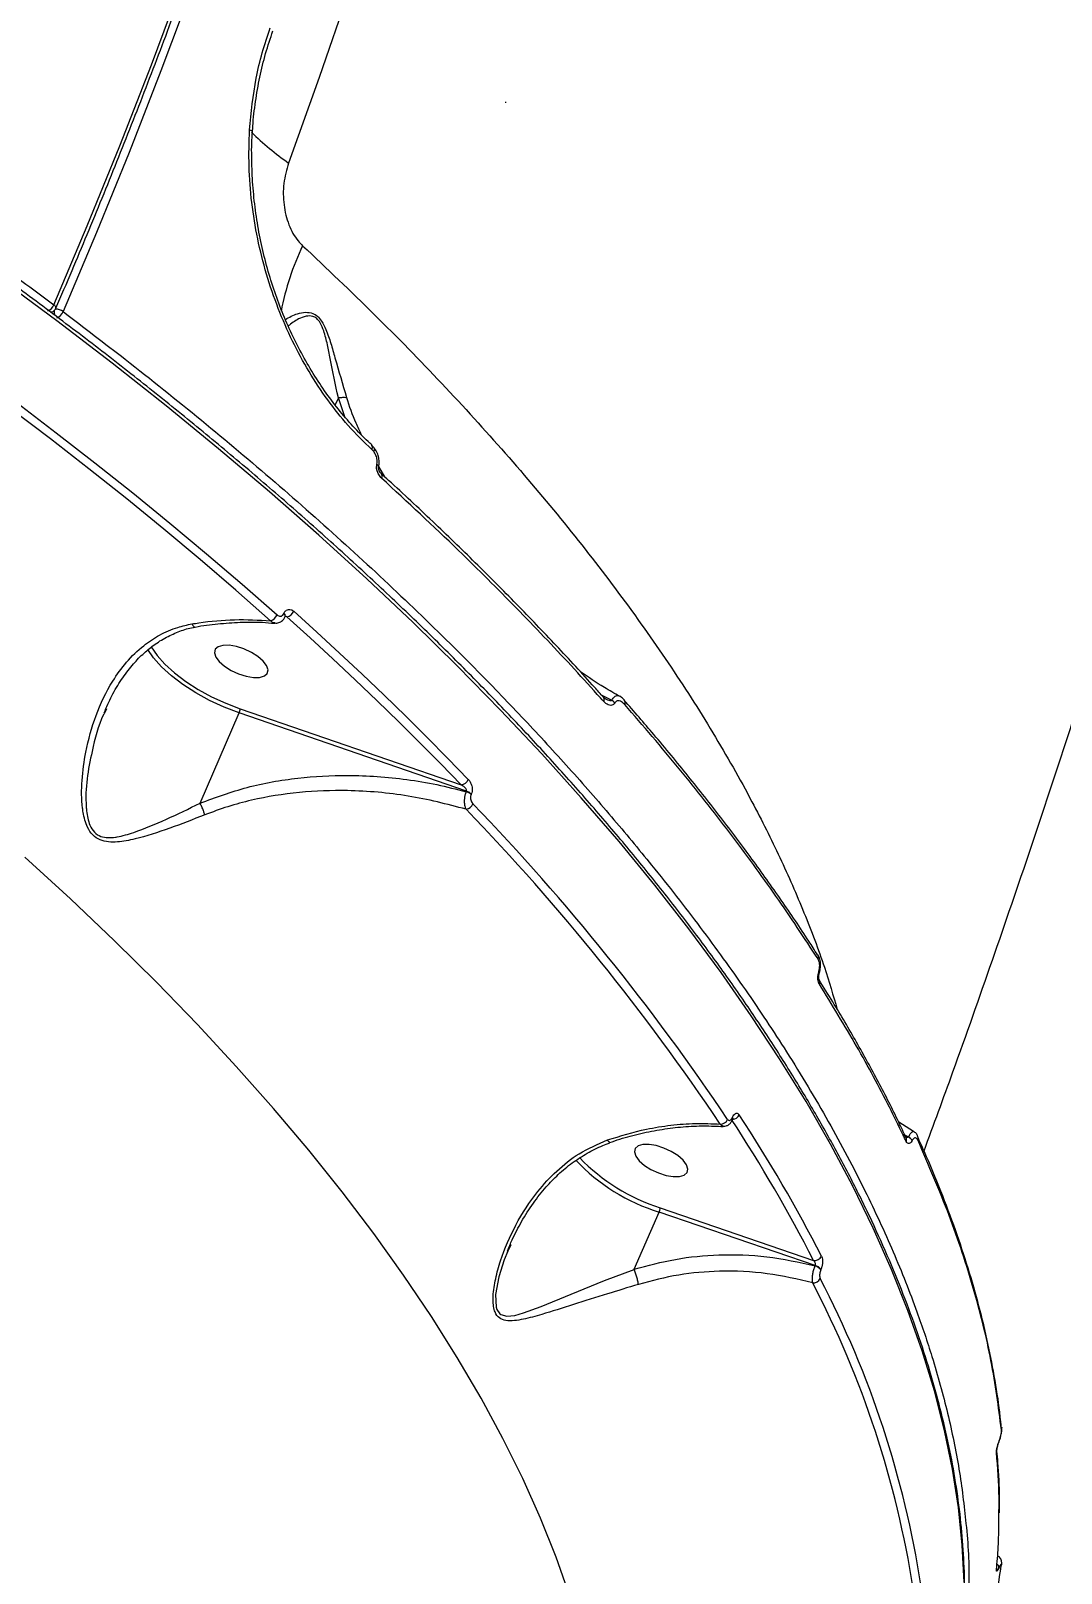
# Model space of a CAD drawing. Header units: millimetres. Extents: x -4688 to 6829, y -6350 to 4771.
# Drawn here: x 2977.2 to 3138.8, y 1362.9 to 1604.8 of the extents above; entities that cross this region are included whole.
import ezdxf

# ---------------------------------------------------------------- set-up
doc = ezdxf.new("R2010")
doc.units = ezdxf.units.MM
for name, color, linetype in [('DIKOM_ОБЪЕКТ', 7, 'Continuous'), ('DIKOM_РАЗМЕР_ЗОНА', 7, 'Continuous'), ('DIKOM_РАЗМЕР_ОБЪЕКТА', 7, 'Continuous')]:
    doc.layers.add(name, color=color, linetype=linetype)
doc.styles.add('style1', font='arial.ttf', dxfattribs={"width": 0.8})
doc.dimstyles.new('1-50', dxfattribs={"dimtxt": 300, "dimasz": 200, "dimexe": 100, "dimexo": 0, "dimgap": 100, "dimtad": 1, "dimtxsty": 'style1', "dimcen": 200, "dimclrd": 7, "dimclre": 7, "dimclrt": 7, "dimadec": 1, "dimazin": 2, "dimtfac": 1, "dimtmove": 0, "dimatfit": 2, "dimfxl": 0, "dimlwd": 25, "dimlwe": 18, "dimarcsym": 0})

# ---------------------------------------------------------------- blocks, each defined once
blk = doc.blocks.new('*D9')
at = {"layer": 'Defpoints', "color": 0, "transparency": 16777216}
for p in [(2285.35, 2926.08), (233.68, -3329.73), (5655.58, -3329.73)]:
    blk.add_point(p, dxfattribs=at)
at = {"layer": 'DIKOM_РАЗМЕР_ОБЪЕКТА', "color": 7, "lineweight": 18, "transparency": 16777216}
for p, q in [((2285.35, 2926.08), (5755.58, 2926.08)), ((233.68, -3329.73), (5755.58, -3329.73))]:
    blk.add_line(p, q, dxfattribs=at)
at = {"layer": 'DIKOM_РАЗМЕР_ОБЪЕКТА', "color": 7, "lineweight": 25, "transparency": 16777216}
blk.add_line((5655.58, 2726.08), (5655.58, -3129.73), dxfattribs=at)
at = {"layer": 'DIKOM_РАЗМЕР_ОБЪЕКТА', "color": 7, "transparency": 16777216}
for points in [[(5622.24, 2726.08), (5688.91, 2726.08), (5655.58, 2926.08)], [(5622.24, -3129.73), (5688.91, -3129.73), (5655.58, -3329.73)]]:
    blk.add_solid(points, dxfattribs=at)
at = {"layer": 'DIKOM_РАЗМЕР_ОБЪЕКТА', "color": 7, "transparency": 16777216, "insert": (5402.4, -130.27), "char_height": 300, "attachment_point": 5, "rotation": 90, "style": 'style1'}
blk.add_mtext('6250', dxfattribs=at)
blk = doc.blocks.new('*D10')
at = {"layer": 'Defpoints', "color": 0, "transparency": 16777216}
for p in [(2960.09, 4770.95), (741.18, -5330.34), (6729.08, -5330.34)]:
    blk.add_point(p, dxfattribs=at)
at = {"layer": 'DIKOM_РАЗМЕР_ЗОНА', "color": 7, "lineweight": 18, "transparency": 16777216}
for p, q in [((2960.09, 4770.95), (6829.08, 4770.95)), ((741.18, -5330.34), (6829.08, -5330.34))]:
    blk.add_line(p, q, dxfattribs=at)
at = {"layer": 'DIKOM_РАЗМЕР_ЗОНА', "color": 7, "lineweight": 25, "transparency": 16777216}
blk.add_line((6729.08, 4570.95), (6729.08, -5130.34), dxfattribs=at)
at = {"layer": 'DIKOM_РАЗМЕР_ЗОНА', "color": 7, "transparency": 16777216}
for points in [[(6695.74, 4570.95), (6762.41, 4570.95), (6729.08, 4770.95)], [(6695.74, -5130.34), (6762.41, -5130.34), (6729.08, -5330.34)]]:
    blk.add_solid(points, dxfattribs=at)
at = {"layer": 'DIKOM_РАЗМЕР_ЗОНА', "color": 7, "transparency": 16777216, "insert": (6475.9, -93.77), "char_height": 300, "attachment_point": 5, "rotation": 90, "style": 'style1'}
blk.add_mtext('10100', dxfattribs=at)
blk = doc.blocks.new('*D11')
at = {"layer": 'Defpoints', "color": 0, "transparency": 16777216}
for p in [(3703.08, 2652.76), (-3188.42, -47.63), (-3188.42, -4921.77)]:
    blk.add_point(p, dxfattribs=at)
at = {"layer": 'DIKOM_РАЗМЕР_ОБЪЕКТА', "color": 7, "lineweight": 18, "transparency": 16777216}
for p, q in [((3703.08, 2652.76), (3703.08, -5021.77)), ((-3188.42, -47.63), (-3188.42, -5021.77))]:
    blk.add_line(p, q, dxfattribs=at)
at = {"layer": 'DIKOM_РАЗМЕР_ОБЪЕКТА', "color": 7, "lineweight": 25, "transparency": 16777216}
blk.add_line((3503.08, -4921.77), (-2988.42, -4921.77), dxfattribs=at)
at = {"layer": 'DIKOM_РАЗМЕР_ОБЪЕКТА', "color": 7, "transparency": 16777216}
for points in [[(-2988.42, -4888.44), (-2988.42, -4955.11), (-3188.42, -4921.77)], [(3503.08, -4888.44), (3503.08, -4955.11), (3703.08, -4921.77)]]:
    blk.add_solid(points, dxfattribs=at)
at = {"layer": 'DIKOM_РАЗМЕР_ОБЪЕКТА', "color": 7, "transparency": 16777216, "insert": (4.08, -4668.6), "char_height": 300, "attachment_point": 5, "style": 'style1'}
blk.add_mtext('6900', dxfattribs=at)
blk = doc.blocks.new('*D12')
at = {"layer": 'Defpoints', "color": 0, "transparency": 16777216}
for p in [(4937.72, 2926.08), (-4688.42, -671.13), (4937.72, -6249.77)]:
    blk.add_point(p, dxfattribs=at)
at = {"layer": 'DIKOM_РАЗМЕР_ЗОНА', "color": 7, "lineweight": 18, "transparency": 16777216}
for p, q in [((4937.72, 2926.08), (4937.72, -6349.77)), ((-4688.42, -671.13), (-4688.42, -6349.77))]:
    blk.add_line(p, q, dxfattribs=at)
at = {"layer": 'DIKOM_РАЗМЕР_ЗОНА', "color": 7, "lineweight": 25, "transparency": 16777216}
blk.add_line((-4488.42, -6249.77), (4737.72, -6249.77), dxfattribs=at)
at = {"layer": 'DIKOM_РАЗМЕР_ЗОНА', "color": 7, "transparency": 16777216}
for points in [[(-4488.42, -6216.44), (-4488.42, -6283.11), (-4688.42, -6249.77)], [(4737.72, -6216.44), (4737.72, -6283.11), (4937.72, -6249.77)]]:
    blk.add_solid(points, dxfattribs=at)
at = {"layer": 'DIKOM_РАЗМЕР_ЗОНА', "color": 7, "transparency": 16777216, "insert": (124.65, -5996.6), "char_height": 300, "attachment_point": 5, "style": 'style1'}
blk.add_mtext('9650', dxfattribs=at)

msp = doc.modelspace()

# ---------------------------------------------------------------- linework, layer by layer
at = {"layer": 'DIKOM_ОБЪЕКТ', "color": 7, "linetype": 'Continuous', "lineweight": 15}
for p, q in [((3051.584, 1593.592), (3051.731, 1593.583)), ((3011.871, 1589.077), (3011.871, 1589.074)), ((3025.417, 1547.217), (3024.935, 1546.104)), ((3026.456, 1544.243), (3025.417, 1547.217)), ((3030.966, 1538.787), (3030.667, 1539.115)), ((3031.724, 1536.436), (3032.663, 1534.842)), ((3016.856, 1513.392), (3016.868, 1513.419)), ((3017.359, 1512.853), (3017.049, 1512.898)), ((3017.081, 1512.915), (3017.093, 1512.942)), ((3066.639, 1500.654), (3068.31, 1499.774)), ((2989.057, 1498.442), (2988.716, 1497.764)), ((3003.722, 1483.638), (3009.855, 1497.801)), ((3045.523, 1485.524), (3009.855, 1497.801)), ((3010.04, 1498.445), (3044.687, 1486.52)), ((3070.295, 1499.812), (3070.266, 1499.843)), ((3045.486, 1485.438), (3045.523, 1485.524)), ((3046.275, 1485.072), (3046.238, 1484.986)), ((3100.641, 1459.859), (3100.61, 1459.901)), ((3087.201, 1434.297), (3087.221, 1434.343)), ((3087.258, 1434.008), (3087.278, 1434.054)), ((3115.661, 1432.141), (3113.328, 1433.591)), ((3114.241, 1431.631), (3114.858, 1431.304)), ((3114.485, 1431.179), (3114.482, 1431.187)), ((3071.824, 1410.516), (3075.716, 1419.502)), ((3100.218, 1411.118), (3075.716, 1419.502)), ((3075.898, 1420.147), (3099.957, 1411.915)), ((3052.473, 1414.365), (3052.014, 1413.347)), ((3100.19, 1411.052), (3100.218, 1411.118)), ((3101.104, 1410.487), (3101.075, 1410.421)), ((3129.486, 1385.763), (3129.49, 1385.726)), ((3129.044, 1383.466), (3129.047, 1383.473)), ((3128.705, 1363.567), (3128.706, 1363.574))]:
    msp.add_line(p, q, dxfattribs=at)
at = {"layer": 'DIKOM_ОБЪЕКТ', "color": 7, "linetype": 'Continuous', "lineweight": 15, "flags": 128}
for points in [[(2980.789, 1561.835), (2986.017, 1574.187), (2991.117, 1586.739), (2996.086, 1599.483), (3000.92, 1612.41), (3005.617, 1625.511), (3010.174, 1638.779), (3014.586, 1652.204), (3018.852, 1665.778), (3022.969, 1679.492), (3026.934, 1693.336), (3030.744, 1707.302), (3034.397, 1721.38), (3037.89, 1735.562), (3041.221, 1749.838), (3044.389, 1764.198), (3047.391, 1778.634), (3050.224, 1793.135), (3052.887, 1807.693), (3055.379, 1822.297), (3056.777, 1830.985)], [(3058.46, 1830.769), (3057.049, 1821.997), (3054.55, 1807.349), (3051.878, 1792.747), (3049.036, 1778.202), (3046.026, 1763.723), (3042.849, 1749.319), (3039.507, 1735), (3036.003, 1720.776), (3032.339, 1706.655), (3028.518, 1692.647), (3024.541, 1678.761), (3020.412, 1665.006), (3016.133, 1651.391), (3011.707, 1637.926), (3007.137, 1624.618), (3002.426, 1611.477), (2997.577, 1598.511), (2992.593, 1585.729), (2987.478, 1573.139), (2982.234, 1560.749)], [(3071.872, 1782.921), (3068.969, 1768.109), (3065.908, 1753.358), (3062.692, 1738.677), (3059.323, 1724.074), (3055.801, 1709.557), (3052.13, 1695.133), (3048.311, 1680.811), (3044.345, 1666.598), (3040.237, 1652.503), (3035.986, 1638.533), (3031.597, 1624.696), (3027.071, 1610.999), (3022.411, 1597.45), (3017.62, 1584.056)], [(3011.489, 1589.241), (3011.628, 1589.21), (3011.739, 1589.175), (3011.818, 1589.14), (3011.862, 1589.104), (3011.871, 1589.077)], [(3123.562, 1361.461), (3123.292, 1367.256), (3122.692, 1373.157), (3121.762, 1379.158), (3120.503, 1385.254), (3118.916, 1391.441), (3117.003, 1397.712), (3114.765, 1404.063), (3112.205, 1410.488), (3109.323, 1416.983), (3106.123, 1423.541), (3102.607, 1430.156), (3098.779, 1436.824), (3094.641, 1443.539), (3090.197, 1450.295), (3085.451, 1457.086), (3080.407, 1463.907), (3075.068, 1470.751), (3069.44, 1477.614), (3063.528, 1484.489), (3057.335, 1491.371), (3050.868, 1498.254), (3044.132, 1505.131), (3037.132, 1511.998), (3029.875, 1518.848), (3022.366, 1525.676), (3014.612, 1532.476), (3006.62, 1539.242), (2998.395, 1545.968), (2989.946, 1552.649), (2981.279, 1559.279), (2972.401, 1565.853)], [(2981.115, 1561.277), (2981.127, 1561.314), (2981.127, 1561.405), (2981.091, 1561.507), (2981.021, 1561.615), (2980.919, 1561.726), (2980.789, 1561.835)], [(2968.743, 1551.076), (2975.011, 1546.422), (2981.173, 1541.74), (2987.227, 1537.031), (2993.171, 1532.298), (2999.003, 1527.543), (3004.719, 1522.767), (3010.318, 1517.972), (3015.796, 1513.161)], [(3014.799, 1512.263), (3009.333, 1517.063), (3003.747, 1521.847), (2998.043, 1526.613), (2992.224, 1531.358), (2986.293, 1536.08), (2980.252, 1540.779), (2974.104, 1545.451), (2967.85, 1550.094)], [(3030.65, 1539.783), (3030.609, 1539.816), (3030.608, 1539.816)], [(3030.966, 1538.787), (3031.05, 1538.931), (3031.099, 1539.066), (3031.113, 1539.186), (3031.091, 1539.286), (3031.069, 1539.323)], [(3031.464, 1536.797), (3031.625, 1536.678), (3031.716, 1536.564), (3031.73, 1536.463), (3031.73, 1536.463)], [(3044.687, 1486.52), (3041.482, 1489.822), (3038.215, 1493.123), (3034.887, 1496.421), (3031.5, 1499.716), (3028.052, 1503.008), (3024.546, 1506.295), (3020.981, 1509.577), (3017.359, 1512.853)], [(3018.411, 1513.756), (3022.042, 1510.472), (3025.615, 1507.182), (3029.13, 1503.887), (3032.586, 1500.588), (3035.982, 1497.285), (3039.317, 1493.979), (3042.592, 1490.67), (3045.805, 1487.36)], [(3009.855, 1497.801), (3007.508, 1498.696), (3005.218, 1499.751), (3003.041, 1500.939), (3001.027, 1502.233), (2999.223, 1503.603), (2997.67, 1505.016), (2996.407, 1506.44), (2995.524, 1507.733)], [(2996.078, 1508.187), (2996.081, 1508.182), (2996.998, 1506.823), (2998.224, 1505.442), (2999.729, 1504.071), (3001.479, 1502.743), (3003.432, 1501.488), (3005.543, 1500.336), (3007.763, 1499.314), (3010.04, 1498.445)], [(3010.952, 1503.555), (3012.085, 1503.364), (3013.065, 1503.377), (3013.811, 1503.593), (3014.263, 1503.995), (3014.385, 1504.55), (3014.167, 1505.213), (3013.626, 1505.931), (3012.807, 1506.645), (3011.775, 1507.297), (3010.615, 1507.835), (3009.42, 1508.215), (3008.286, 1508.406), (3007.307, 1508.393), (3006.561, 1508.177), (3006.109, 1507.775), (3005.987, 1507.22), (3006.205, 1506.556), (3006.745, 1505.839), (3007.565, 1505.125), (3008.597, 1504.473), (3009.757, 1503.935), (3010.952, 1503.555)], [(3061.753, 1359.269), (3059.606, 1365.341), (3057.135, 1371.489), (3054.341, 1377.705), (3051.228, 1383.984), (3047.799, 1390.319), (3044.056, 1396.707), (3040.003, 1403.139), (3035.644, 1409.61), (3030.983, 1416.115), (3026.025, 1422.647), (3020.773, 1429.2), (3015.233, 1435.767), (3009.41, 1442.344), (3003.309, 1448.924), (2996.936, 1455.5), (2990.298, 1462.066), (2983.399, 1468.617), (2976.247, 1475.147)], [(3100.771, 1457.194), (3100.842, 1457.096), (3100.859, 1457.011), (3100.855, 1456.996)], [(3076.813, 1425.256), (3077.946, 1425.065), (3078.925, 1425.078), (3079.671, 1425.294), (3080.124, 1425.696), (3080.246, 1426.251), (3080.028, 1426.915), (3079.487, 1427.632), (3078.668, 1428.346), (3077.636, 1428.999), (3076.475, 1429.537), (3075.28, 1429.916), (3074.147, 1430.108), (3073.168, 1430.094), (3072.422, 1429.878), (3071.969, 1429.476), (3071.847, 1428.921), (3072.065, 1428.258), (3072.606, 1427.54), (3073.425, 1426.826), (3074.457, 1426.174), (3075.617, 1425.636), (3076.813, 1425.256)], [(3052.014, 1413.347), (3051.416, 1412.02), (3050.589, 1409.324), (3050.087, 1406.584), (3050.157, 1404.58), (3050.264, 1404.226), (3050.722, 1403.537), (3050.902, 1403.404), (3051.835, 1403.148), (3053.093, 1403.285), (3054.469, 1403.671), (3057.233, 1404.705), (3061.919, 1406.633), (3067.175, 1408.741), (3071.823, 1410.513), (3071.824, 1410.514), (3071.824, 1410.514)], [(3129.047, 1383.473), (3129.048, 1383.476), (3129.048, 1383.542)], [(3128.706, 1363.574), (3128.695, 1363.5), (3128.645, 1363.333)], [(3129.459, 1364.293), (3129.45, 1364.232), (3129.401, 1364.071)]]:
    msp.add_lwpolyline(points, dxfattribs=at)
at = {"layer": 'DIKOM_ОБЪЕКТ', "color": 7, "linetype": 'Continuous', "lineweight": 15}
for centre, radius, start, end in [((3044.224, 1622.073), 46.401, 225.66464, 235.0156), ((3059.522, 1552.376), 43.901, 154.76278, 168.90373), ((2979.105, 1562.505), 1.812, 293.899, 338.28218), ((2980.293, 1561.321), 0.634, 263.80447, 284.99118), ((2980.197, 1561.674), 1, 285.10672, 336.6405), ((2982.063, 1560.705), 1.229, 169.97546, 207.53792), ((2981.055, 1559.227), 1.925, 52.25581, 90.15319), ((2980.562, 1561.416), 1.8, 293.55362, 338.27046), ((3030.178, 1539.437), 0.586, 326.6376, 36.26144), ((3031.728, 1534.942), 0.572, 326.23474, 39.82376), ((3014.342, 1513.772), 1.577, 286.84212, 337.20751), ((3016.615, 1512.986), 0.472, 351.5562, 59.3376), ((3016.631, 1513.016), 0.467, 350.41426, 59.5667), ((3017.001, 1514.334), 1.524, 283.56517, 337.68897), ((3066.522, 1499.892), 0.612, 329.41927, 39.05137), ((3007.824, 1498.73), 2.234, 335.41405, 352.68101), ((3067.505, 1498.468), 1.534, 35.00314, 58.32829), ((3069.789, 1499.443), 0.627, 330.1046, 36.02646), ((3044.521, 1487.905), 1.395, 276.86216, 336.99693), ((3044.921, 1483.672), 1.947, 45.96016, 71.98574), ((3045.233, 1484.093), 1.417, 279.54724, 336.52921), ((3044.884, 1483.587), 1.947, 45.96016, 71.98574), ((2785.789, 1232.282), 362.094, 33.85939, 43.9373), ((2785.3, 1232.003), 361.295, 33.85939, 43.9373), ((3100.054, 1459.51), 0.682, 333.22802, 30.70323), ((3100.263, 1455.555), 0.681, 333.1873, 31.30253), ((3087.167, 1435.274), 1.251, 274.54769, 335.09425), ((2883.654, 1300.782), 244.597, 27.19747, 33.20936), ((3085.343, 1434.548), 1.247, 269.03379, 335.20652), ((2882.922, 1300.386), 244.015, 27.19747, 33.20936), ((3086.962, 1434.1), 0.31, 343.03314, 39.67494), ((3086.984, 1434.146), 0.308, 342.09898, 39.77375), ((3113.826, 1430.88), 0.724, 334.96525, 25.62166), ((3114.294, 1430.235), 1.209, 22.46021, 62.14567), ((3115.639, 1431.121), 0.719, 334.87814, 28.89001), ((3084.52, 1448.115), 29.937, 223.09957, 252.89634), ((3085.169, 1449.079), 30.381, 223.90433, 252.23168), ((3073.728, 1420.412), 2.186, 335.3918, 353.0436), ((3100.139, 1413.081), 1.181, 261.13164, 334.69709), ((3099.754, 1409.503), 1.61, 34.79592, 74.2843), ((3099.782, 1409.568), 1.61, 34.79592, 74.2843), ((3099.936, 1409.565), 1.182, 264.31194, 334.56045), ((2961.852, 1336.458), 155.592, 8.87118, 27.53585), ((2962.732, 1336.968), 155.936, 8.87118, 27.53585), ((3128.714, 1385.644), 0.781, 336.62481, 6.02559), ((3127.944, 1382.072), 0.782, 336.58817, 6.05118), ((3128.325, 1363.713), 0.704, 359.25238, 54.33056)]:
    msp.add_arc(centre, radius, start, end, dxfattribs=at)
for points, knots in [([(2981.115, 1561.277), (2981.96, 1563.245), (2984.411, 1568.954), (2988.388, 1578.532), (2993.008, 1590.061), (2997.516, 1601.75), (3001.912, 1613.588), (3006.192, 1625.571), (3010.356, 1637.692), (3014.399, 1649.944), (3018.321, 1662.321), (3022.119, 1674.816), (3025.791, 1687.421), (3029.334, 1700.131), (3032.748, 1712.938), (3036.03, 1725.835), (3039.179, 1738.815), (3042.192, 1751.872), (3045.068, 1764.998), (3047.806, 1778.186), (3050.404, 1791.428), (3052.858, 1804.719), (3055.153, 1817.885), (3056.553, 1826.635), (3057.24, 1830.927)], [0, 0, 0, 0, 0.0244924, 0.0710308, 0.1175692, 0.164107, 0.210644, 0.2571804, 0.3037162, 0.3502515, 0.3967862, 0.4433204, 0.4898543, 0.5363877, 0.5829207, 0.6294534, 0.6759859, 0.722518, 0.76905, 0.8155817, 0.8621133, 0.9086448, 0.9551761, 1, 1, 1, 1]), ([(3117.286, 1429.085), (3118.805, 1433.217), (3122.45, 1443.129), (3128.033, 1458.963), (3134.057, 1476.546), (3139.906, 1494.219), (3145.585, 1511.973), (3151.096, 1529.807), (3156.437, 1547.715), (3161.61, 1565.696), (3166.615, 1583.745), (3171.453, 1601.861), (3176.122, 1620.039), (3180.625, 1638.277), (3184.96, 1656.571), (3189.128, 1674.917), (3193.128, 1693.314), (3196.961, 1711.756), (3200.627, 1730.242), (3204.121, 1748.769), (3207.225, 1765.998), (3209.087, 1777.067), (3209.906, 1781.933)], [0, 0, 0, 0, 0.037135, 0.0890954, 0.140945, 0.1926895, 0.2443343, 0.2958852, 0.347348, 0.3987284, 0.4500322, 0.501265, 0.5524327, 0.603541, 0.6545954, 0.7056016, 0.7565652, 0.8074918, 0.8583868, 0.9092558, 0.9601043, 1, 1, 1, 1]), ([(2365.906, 1688.306), (2365.943, 1688.345), (2367.852, 1690.35), (2371.714, 1693.566), (2377.403, 1697.984), (2382.968, 1701.748), (2388.886, 1705.31), (2395.78, 1708.984), (2403.775, 1712.687), (2413.006, 1716.321), (2423.258, 1719.723), (2434.598, 1722.819), (2446.656, 1725.436), (2458.868, 1727.501), (2470.121, 1728.936), (2481.644, 1730.017), (2493.424, 1730.754), (2506.597, 1731.143), (2520.231, 1731.119), (2534.295, 1730.678), (2547.59, 1729.884), (2559.963, 1728.849), (2571.333, 1727.674), (2582.884, 1726.256), (2595.748, 1724.436), (2609.974, 1722.124), (2625.603, 1719.224), (2642.17, 1715.775), (2659.664, 1711.721), (2677.425, 1707.167), (2694.681, 1702.345), (2710.001, 1697.734), (2725.204, 1692.871), (2740.286, 1687.769), (2756.61, 1681.907), (2772.974, 1675.686), (2789.334, 1669.119), (2805.684, 1662.203), (2821.986, 1654.949), (2838.209, 1647.364), (2854.959, 1639.145), (2872.13, 1630.284), (2889.663, 1620.751), (2906.869, 1610.899), (2923.73, 1600.732), (2940.034, 1590.38), (2955.742, 1579.872), (2969.272, 1570.371), (2977.456, 1564.305), (2980.789, 1561.835)], [0, 0, 0, 0, 0.0004422, 0.022746, 0.03966, 0.056574, 0.0735577, 0.0905414, 0.1124845, 0.1345298, 0.1566135, 0.1817028, 0.2068488, 0.2293872, 0.2519668, 0.2689744, 0.2909172, 0.3129623, 0.3350457, 0.3573274, 0.3796488, 0.3965538, 0.4134587, 0.4304333, 0.4474078, 0.4693509, 0.4913961, 0.5134797, 0.5385688, 0.5637147, 0.586253, 0.6088324, 0.62584, 0.647783, 0.6698282, 0.6919118, 0.7141937, 0.7365152, 0.7589722, 0.7816015, 0.8042725, 0.8297759, 0.8552792, 0.8809027, 0.9065866, 0.9323923, 0.9575184, 0.9827014, 1, 1, 1, 1]), ([(3123.615, 1359.108), (3123.627, 1359.525), (3123.688, 1361.732), (3123.508, 1365.827), (3123.062, 1371.391), (3122.296, 1377.055), (3121.241, 1382.804), (3119.89, 1388.636), (3118.246, 1394.546), (3116.311, 1400.529), (3114.084, 1406.581), (3111.569, 1412.697), (3108.767, 1418.872), (3105.68, 1425.102), (3102.311, 1431.382), (3098.663, 1437.707), (3094.738, 1444.072), (3090.539, 1450.472), (3086.071, 1456.903), (3081.335, 1463.36), (3076.336, 1469.838), (3071.077, 1476.333), (3065.563, 1482.838), (3059.798, 1489.35), (3053.786, 1495.864), (3047.531, 1502.375), (3041.039, 1508.878), (3034.315, 1515.368), (3027.362, 1521.84), (3020.188, 1528.29), (3012.796, 1534.713), (3005.193, 1541.104), (2997.384, 1547.457), (2989.375, 1553.769), (2981.173, 1560.035), (2972.783, 1566.25), (2964.212, 1572.41), (2955.465, 1578.509), (2946.551, 1584.543), (2937.474, 1590.508), (2928.243, 1596.4), (2918.865, 1602.213), (2909.345, 1607.944), (2899.691, 1613.587), (2889.912, 1619.141), (2880.012, 1624.597), (2871.117, 1629.365), (2865.499, 1632.287), (2863.251, 1633.456)], [0, 0, 0, 0, 0.0051792, 0.02739, 0.049613, 0.0718476, 0.0940928, 0.1163476, 0.1386106, 0.1608803, 0.1831556, 0.2054353, 0.2277182, 0.2500035, 0.2722903, 0.294578, 0.3168662, 0.3391542, 0.3614417, 0.3837286, 0.4060147, 0.4282999, 0.450584, 0.4728671, 0.4951492, 0.5174301, 0.53971, 0.5619889, 0.5842667, 0.6065436, 0.6288196, 0.6510947, 0.673369, 0.6956426, 0.7179154, 0.7401875, 0.762459, 0.7847299, 0.8070002, 0.82927, 0.8515394, 0.8738084, 0.896077, 0.9183452, 0.9406131, 0.9628807, 0.9851481, 1, 1, 1, 1]), ([(3011.489, 1589.241), (3011.756, 1591.971), (3012.161, 1596.1), (3013.435, 1601.391), (3014.302, 1603.955), (3014.737, 1605.241)], [0, 0, 0, 0, 0.4927635, 0.7454697, 1, 1, 1, 1]), ([(3011.969, 1589.072), (3011.979, 1589.32), (3012.044, 1590.88), (3012.4, 1593.712), (3013.058, 1597.534), (3013.959, 1601.249), (3014.755, 1603.612), (3015.149, 1604.783)], [0, 0, 0, 0, 0.0450779, 0.2836969, 0.5234226, 0.7637633, 1, 1, 1, 1]), ([(3030.667, 1539.115), (3029.409, 1540.337), (3026.988, 1542.689), (3023.708, 1546.845), (3020.779, 1551.273), (3018.169, 1556.084), (3015.929, 1561.217), (3014.089, 1566.603), (3012.684, 1572.168), (3011.771, 1577.846), (3011.307, 1583.57), (3011.428, 1587.353), (3011.489, 1589.241)], [0, 0, 0, 0, 0.1070822, 0.2059729, 0.3051836, 0.4040767, 0.5033365, 0.6029167, 0.7021785, 0.8013468, 0.9008323, 1, 1, 1, 1]), ([(3030.651, 1539.863), (3030.463, 1540.027), (3029.449, 1540.907), (3027.692, 1542.756), (3025.404, 1545.407), (3023.242, 1548.305), (3021.221, 1551.396), (3019.365, 1554.658), (3017.692, 1558.061), (3016.215, 1561.574), (3014.944, 1565.19), (3013.88, 1568.908), (3013.021, 1572.733), (3012.382, 1576.647), (3011.964, 1580.62), (3011.809, 1584.611), (3011.807, 1587.438), (3011.932, 1588.908), (3011.945, 1589.066)], [0, 0, 0, 0, 0.0159822, 0.0858945, 0.1561694, 0.2265977, 0.2968782, 0.3667825, 0.4361235, 0.5047663, 0.5726019, 0.6408043, 0.7098257, 0.7795678, 0.8498833, 0.9205837, 0.9914567, 1, 1, 1, 1]), ([(3017.62, 1584.056), (3017.318, 1583.001), (3016.722, 1580.916), (3016.767, 1577.502), (3017.532, 1574.341), (3018.706, 1572.218), (3019.571, 1571.338), (3019.811, 1571.094)], [0, 0, 0, 0, 0.2385226, 0.4713368, 0.696805, 0.9159909, 1, 1, 1, 1]), ([(3019.811, 1571.094), (3023.603, 1567.503), (3031.198, 1560.312), (3041.771, 1549.444), (3051.725, 1538.527), (3060.99, 1527.555), (3069.527, 1516.574), (3077.313, 1505.593), (3084.297, 1494.667), (3090.068, 1484.49), (3094.777, 1475.079), (3098.553, 1466.42), (3101.568, 1458.465), (3103.032, 1453.474), (3103.677, 1451.274)], [0, 0, 0, 0, 0.0879835, 0.1761787, 0.2650488, 0.3541377, 0.4441057, 0.5343013, 0.6251963, 0.7163266, 0.7909316, 0.8656668, 0.9408118, 1, 1, 1, 1]), ([(2982.234, 1560.749), (2985.501, 1558.261), (2992.913, 1552.618), (3004.031, 1543.695), (3015.574, 1533.997), (3026.671, 1524.181), (3037.294, 1514.273), (3046.595, 1505.1), (3054.672, 1496.712), (3061.654, 1489.116), (3068.306, 1481.515), (3075.236, 1473.177), (3082.308, 1464.112), (3089.366, 1454.34), (3096.11, 1444.175), (3102.416, 1433.655), (3107.956, 1423.199), (3112.554, 1413.247), (3115.983, 1404.582), (3118.824, 1396.131), (3121.087, 1387.892), (3122.886, 1379.144), (3123.978, 1370.217), (3124.445, 1363.966), (3124.271, 1360.671), (3124.258, 1360.429)], [0, 0, 0, 0, 0.03701525, 0.08397103, 0.13114544, 0.17840205, 0.2260451, 0.27377282, 0.30996683, 0.34616084, 0.38250397, 0.41884709, 0.46580283, 0.51297722, 0.5602338, 0.61392196, 0.66773138, 0.71596111, 0.76427869, 0.80067299, 0.84762873, 0.89480312, 0.9420597, 0.99574786, 1, 1, 1, 1]), ([(3017.117, 1559.526), (3017.72, 1559.864), (3018.671, 1560.395), (3020.202, 1560.696), (3021.286, 1560.585), (3022.155, 1560.067), (3022.881, 1559.199), (3023.598, 1557.729), (3024.253, 1555.755), (3025.272, 1552.156), (3026.086, 1549.353), (3026.685, 1547.29)], [0, 0, 0, 0, 0.166712, 0.2626886, 0.340439, 0.3895254, 0.4388695, 0.5076311, 0.6085803, 0.7119482, 1, 1, 1, 1]), ([(3025.425, 1547.226), (3025.425, 1547.228), (3024.972, 1549.245), (3024.439, 1552.022), (3023.716, 1555.566), (3023.245, 1557.475), (3022.67, 1558.912), (3022.039, 1559.716), (3021.251, 1560.12), (3020.259, 1560.058), (3018.902, 1559.546), (3018.065, 1558.896), (3017.549, 1558.496)], [0, 0, 0, 0, 0.0003494, 0.303006, 0.406866, 0.5121236, 0.5784251, 0.6240829, 0.6697369, 0.7454763, 0.843037, 1, 1, 1, 1]), ([(3025.417, 1547.217), (3025.418, 1547.219), (3025.419, 1547.222), (3025.422, 1547.225), (3025.425, 1547.225), (3025.425, 1547.226)], [0, 0, 0, 0, 0.3909841, 0.7860417, 1, 1, 1, 1]), ([(3025.425, 1547.226), (3025.674, 1547.262), (3026.133, 1547.328), (3026.512, 1547.317), (3026.661, 1547.294), (3026.685, 1547.29)], [0, 0, 0, 0, 0.4994815, 0.9205566, 1, 1, 1, 1]), ([(3026.685, 1547.29), (3027.128, 1545.948), (3027.782, 1543.967), (3028.708, 1542.07), (3029.007, 1541.459)], [0, 0, 0, 0, 0.67745291, 1, 1, 1, 1]), ([(3031.158, 1539.202), (3031.075, 1539.319), (3030.921, 1539.535), (3030.721, 1539.69), (3030.629, 1539.76)], [0, 0, 0, 0, 0.5460155, 1, 1, 1, 1]), ([(3031.464, 1536.797), (3031.491, 1536.944), (3031.545, 1537.238), (3031.473, 1537.778), (3031.285, 1538.319), (3031.067, 1538.638), (3030.966, 1538.787)], [0, 0, 0, 0, 0.2096764, 0.4181568, 0.729856, 1, 1, 1, 1]), ([(3031.729, 1536.462), (3031.73, 1536.465), (3031.822, 1536.695), (3031.846, 1537.231), (3031.741, 1538.023), (3031.469, 1538.755), (3031.179, 1539.139), (3031.05, 1539.309)], [0, 0, 0, 0, 0.0031197, 0.2474726, 0.5030286, 0.7804495, 1, 1, 1, 1]), ([(3032.203, 1534.624), (3032.16, 1534.666), (3031.954, 1534.864), (3031.665, 1535.281), (3031.455, 1535.86), (3031.386, 1536.373), (3031.438, 1536.655), (3031.464, 1536.797)], [0, 0, 0, 0, 0.0843516, 0.4026499, 0.6518232, 0.8254915, 1, 1, 1, 1]), ([(3032.177, 1535.314), (3032.132, 1535.353), (3032.01, 1535.458), (3031.844, 1535.731), (3031.741, 1536.025), (3031.711, 1536.228), (3031.711, 1536.353), (3031.722, 1536.433), (3031.734, 1536.479), (3031.745, 1536.502), (3031.747, 1536.506), (3031.748, 1536.508)], [0, 0, 0, 0, 0.1748512, 0.4749291, 0.659577, 0.7673515, 0.836053, 0.8838762, 0.9274452, 0.9751411, 1, 1, 1, 1]), ([(3066.983, 1500.265), (3066.527, 1500.783), (3064.156, 1503.479), (3059.628, 1508.351), (3053.402, 1514.866), (3046.938, 1521.356), (3040.233, 1527.824), (3035.301, 1532.471), (3032.536, 1534.957), (3032.157, 1535.298)], [0, 0, 0, 0, 0.04432825, 0.23042971, 0.41607649, 0.60105713, 0.78561526, 0.9706052, 1, 1, 1, 1]), ([(3067.049, 1499.581), (3066.712, 1499.958), (3065.028, 1501.839), (3060.559, 1506.736), (3053.384, 1514.27), (3043.564, 1524.082), (3036.269, 1530.851), (3032.203, 1534.624)], [0, 0, 0, 0, 0.0321573, 0.1607921, 0.4182836, 0.6757752, 1, 1, 1, 1]), ([(3002.45, 1511.764), (3002.806, 1511.82), (3005.041, 1512.172), (3009.227, 1512.562), (3012.917, 1512.364), (3014.799, 1512.263)], [0, 0, 0, 0, 0.0849882, 0.5334671, 1, 1, 1, 1]), ([(3015.436, 1511.922), (3015.355, 1511.924), (3015.126, 1511.93), (3014.927, 1512.133), (3014.799, 1512.263)], [0, 0, 0, 0, 0.3563554, 1, 1, 1, 1]), ([(3015.445, 1511.916), (3015.555, 1511.902), (3015.882, 1511.861), (3016.397, 1512.073), (3016.849, 1512.451), (3016.999, 1512.784), (3017.063, 1512.925)], [0, 0, 0, 0, 0.1609746, 0.4828293, 0.7808532, 1, 1, 1, 1]), ([(3015.796, 1513.161), (3015.882, 1513.099), (3016.055, 1512.975), (3016.342, 1512.945), (3016.601, 1513.042), (3016.771, 1513.217), (3016.836, 1513.351), (3016.856, 1513.392)], [0, 0, 0, 0, 0.23365617, 0.46732271, 0.69555966, 0.90871143, 1, 1, 1, 1]), ([(3016.868, 1513.419), (3016.897, 1513.479), (3016.993, 1513.676), (3017.238, 1513.932), (3017.614, 1514.075), (3018.033, 1514.031), (3018.285, 1513.847), (3018.411, 1513.756)], [0, 0, 0, 0, 0.093152, 0.3038958, 0.5302269, 0.765188, 1, 1, 1, 1]), ([(3017.359, 1512.853), (3017.278, 1512.894), (3017.189, 1512.94), (3017.095, 1512.951), (3017.085, 1512.952)], [0, 0, 0, 0, 0.9010556, 1, 1, 1, 1]), ([(3017.093, 1512.938), (3017.098, 1512.951), (3017.115, 1512.993), (3017.133, 1513.006), (3017.126, 1513.001), (3017.124, 1513)], [0, 0, 0, 0, 0.2443832, 0.7975776, 1, 1, 1, 1]), ([(3004.46, 1481.804), (3002.615, 1481.081), (2998.877, 1479.617), (2994.355, 1478.139), (2991.197, 1477.524), (2989.357, 1477.508), (2988.02, 1477.8), (2986.85, 1478.58), (2985.876, 1480.056), (2985.471, 1481.593), (2985.116, 1484.055), (2985.123, 1487.264), (2985.794, 1492.175), (2987.279, 1497.498), (2989.523, 1502.218), (2992.138, 1505.838), (2994.619, 1508.269), (2997.348, 1510.086), (2999.919, 1511.22), (3001.702, 1511.603), (3002.45, 1511.764)], [0, 0, 0, 0, 0.095209, 0.1929568, 0.2448004, 0.2710699, 0.29817, 0.3242903, 0.3503876, 0.3910755, 0.4019421, 0.4719631, 0.5438092, 0.6393961, 0.7378513, 0.7988545, 0.8613646, 0.9113745, 0.9628373, 1, 1, 1, 1]), ([(2988.673, 1497.794), (2989.062, 1498.699), (2989.846, 1500.523), (2991.338, 1503.022), (2992.968, 1505.193), (2994.668, 1506.994), (2996.453, 1508.478), (2998.398, 1509.71), (3000.496, 1510.624), (3002.027, 1511.127), (3002.871, 1511.234), (3002.968, 1511.246)], [0, 0, 0, 0, 0.1407315, 0.2836934, 0.4201908, 0.5374332, 0.6487854, 0.766173, 0.879108, 0.9862113, 1, 1, 1, 1]), ([(3002.45, 1511.764), (3002.46, 1511.745), (3002.539, 1511.591), (3002.696, 1511.368), (3002.867, 1511.229), (3002.944, 1511.275), (3002.961, 1511.286)], [0, 0, 0, 0, 0.05616046, 0.45336417, 0.88084189, 1, 1, 1, 1]), ([(3002.963, 1511.265), (3002.969, 1511.266), (3004.157, 1511.519), (3006.527, 1511.796), (3010.041, 1512.059), (3013.024, 1512.076), (3014.789, 1511.916), (3015.43, 1511.857)], [0, 0, 0, 0, 0.0014039, 0.2791332, 0.5586154, 0.8394589, 1, 1, 1, 1]), ([(3069.527, 1500.395), (3068.728, 1500.851), (3066.637, 1502.047), (3064.631, 1503.397), (3063.39, 1504.232)], [0, 0, 0, 0, 0.3817452, 1, 1, 1, 1]), ([(3067.304, 1500.018), (3067.301, 1500.019), (3067.274, 1500.03), (3067.145, 1500.113), (3067.042, 1500.236), (3067.011, 1500.274)], [0, 0, 0, 0, 0.078433, 0.7189133, 1, 1, 1, 1]), ([(3067.308, 1500.025), (3067.352, 1499.999), (3067.525, 1499.895), (3067.801, 1499.791), (3068.078, 1499.722), (3068.243, 1499.723), (3068.296, 1499.763), (3068.31, 1499.774)], [0, 0, 0, 0, 0.1350615, 0.5399486, 0.8042533, 0.9488704, 1, 1, 1, 1]), ([(3068.31, 1499.774), (3068.345, 1499.834), (3068.46, 1500.031), (3068.7, 1500.318), (3069.034, 1500.52), (3069.336, 1500.571), (3069.483, 1500.441), (3069.53, 1500.4)], [0, 0, 0, 0, 0.0920553, 0.2983218, 0.5602738, 0.8602706, 1, 1, 1, 1]), ([(3070.287, 1499.804), (3070.229, 1499.875), (3070.027, 1500.124), (3069.759, 1500.29), (3069.568, 1500.41)], [0, 0, 0, 0, 0.2845827, 1, 1, 1, 1]), ([(2988.716, 1497.764), (2988.677, 1497.688), (2987.738, 1495.835), (2986.877, 1492.313), (2985.894, 1487.465), (2985.757, 1484.299), (2985.966, 1481.871), (2986.255, 1480.406), (2987.1, 1479.004), (2988.137, 1478.36), (2989.285, 1478.185), (2990.143, 1478.256), (2991.484, 1478.471), (2994.11, 1479.261), (2998.404, 1481.053), (3001.949, 1482.776), (3003.722, 1483.638)], [0, 0, 0, 0, 0.0066197, 0.1607443, 0.2720707, 0.3829768, 0.3995525, 0.4601931, 0.4977129, 0.5350848, 0.5709096, 0.6069656, 0.6146245, 0.6947879, 0.8473368, 1, 1, 1, 1]), ([(3068.761, 1499.348), (3068.736, 1499.309), (3068.656, 1499.184), (3068.457, 1499.023), (3068.137, 1498.944), (3067.628, 1499.047), (3067.278, 1499.369), (3067.049, 1499.581)], [0, 0, 0, 0, 0.0555185, 0.1783962, 0.3495223, 0.5728916, 1, 1, 1, 1]), ([(3070.332, 1499.131), (3070.117, 1499.334), (3069.8, 1499.634), (3069.332, 1499.728), (3069.043, 1499.655), (3068.859, 1499.501), (3068.784, 1499.384), (3068.761, 1499.348)], [0, 0, 0, 0, 0.4385519, 0.6486814, 0.8192315, 0.9451773, 1, 1, 1, 1]), ([(3100.568, 1459.867), (3100.124, 1460.571), (3098.337, 1463.408), (3094.927, 1468.413), (3090.338, 1474.878), (3085.464, 1481.372), (3080.326, 1487.887), (3075.267, 1494.036), (3071.803, 1498.016), (3070.236, 1499.815)], [0, 0, 0, 0, 0.053604, 0.2159049, 0.378319, 0.5408098, 0.7033403, 0.8658622, 1, 1, 1, 1]), ([(3100.663, 1459.203), (3098.507, 1462.482), (3094.192, 1469.045), (3086.883, 1479.003), (3079.012, 1489.035), (3073.227, 1495.764), (3070.332, 1499.131)], [0, 0, 0, 0, 0.2488775, 0.4981996, 0.7488726, 1, 1, 1, 1]), ([(3003.722, 1483.635), (3006.159, 1484.533), (3011.097, 1486.351), (3018.944, 1487.697), (3025.807, 1488.084), (3031.529, 1487.875), (3036.205, 1487.389), (3040.882, 1486.611), (3043.949, 1485.83), (3045.486, 1485.438)], [0, 0, 0, 0, 0.1852063, 0.3752214, 0.5580258, 0.6669652, 0.7765208, 0.8879482, 1, 1, 1, 1]), ([(3045.468, 1482.695), (3042.458, 1483.473), (3037.91, 1484.646), (3031.637, 1485.393), (3025.93, 1485.71), (3019.251, 1485.464), (3012.983, 1484.45), (3008.054, 1483.146), (3005.661, 1482.252), (3004.46, 1481.804)], [0, 0, 0, 0, 0.2227146, 0.33639, 0.4507477, 0.6310036, 0.8132766, 0.9063197, 1, 1, 1, 1]), ([(3045.523, 1485.524), (3045.53, 1485.546), (3045.544, 1485.591), (3045.53, 1485.702), (3045.459, 1485.856), (3045.302, 1486.055), (3045.061, 1486.277), (3044.842, 1486.429), (3044.706, 1486.509), (3044.687, 1486.52)], [0, 0, 0, 0, 0.0552692, 0.109801, 0.2436747, 0.4175578, 0.6517925, 0.9518587, 1, 1, 1, 1]), ([(3045.805, 1487.36), (3045.824, 1487.34), (3045.959, 1487.194), (3046.165, 1486.88), (3046.346, 1486.387), (3046.419, 1485.913), (3046.406, 1485.458), (3046.319, 1485.2), (3046.275, 1485.072)], [0, 0, 0, 0, 0.0392374, 0.287234, 0.4951935, 0.6709996, 0.8353028, 1, 1, 1, 1]), ([(3003.722, 1483.638), (3003.722, 1483.638), (3003.721, 1483.637), (3003.721, 1483.636), (3003.722, 1483.635), (3003.722, 1483.635)], [0, 0, 0, 0, 0.42282342, 0.77457392, 1, 1, 1, 1]), ([(3004.46, 1481.804), (3004.443, 1481.864), (3004.389, 1482.062), (3004.249, 1482.481), (3004.014, 1483.065), (3003.819, 1483.445), (3003.722, 1483.635)], [0, 0, 0, 0, 0.1074474, 0.3494646, 0.6747323, 1, 1, 1, 1]), ([(3045.468, 1482.695), (3045.457, 1482.719), (3045.376, 1482.88), (3045.269, 1483.241), (3045.211, 1483.812), (3045.233, 1484.382), (3045.32, 1484.943), (3045.43, 1485.272), (3045.486, 1485.438)], [0, 0, 0, 0, 0.0391395, 0.2683184, 0.4663917, 0.6436366, 0.8199332, 1, 1, 1, 1]), ([(3046.238, 1484.986), (3046.209, 1484.903), (3046.153, 1484.736), (3046.143, 1484.443), (3046.191, 1484.142), (3046.305, 1483.833), (3046.435, 1483.635), (3046.52, 1483.542), (3046.533, 1483.528)], [0, 0, 0, 0, 0.1673343, 0.3344543, 0.509132, 0.7130655, 0.9577286, 1, 1, 1, 1]), ([(3100.851, 1456.997), (3100.859, 1457.018), (3100.967, 1457.29), (3101.063, 1457.901), (3101.046, 1458.766), (3100.903, 1459.436), (3100.684, 1459.75), (3100.62, 1459.842)], [0, 0, 0, 0, 0.0229811, 0.2951494, 0.5738923, 0.8739919, 1, 1, 1, 1]), ([(3100.771, 1457.194), (3100.814, 1457.351), (3100.9, 1457.666), (3100.93, 1458.181), (3100.881, 1458.672), (3100.775, 1459.011), (3100.687, 1459.162), (3100.663, 1459.203)], [0, 0, 0, 0, 0.216891, 0.4334722, 0.6619726, 0.9080849, 1, 1, 1, 1]), ([(3100.87, 1455.248), (3100.847, 1455.288), (3100.764, 1455.432), (3100.663, 1455.757), (3100.616, 1456.232), (3100.645, 1456.733), (3100.729, 1457.04), (3100.771, 1457.194)], [0, 0, 0, 0, 0.0918816, 0.335558, 0.5630753, 0.7814373, 1, 1, 1, 1]), ([(3100.843, 1455.908), (3100.845, 1455.906), (3100.854, 1455.895), (3100.82, 1455.956), (3100.784, 1456.098), (3100.757, 1456.323), (3100.766, 1456.587), (3100.803, 1456.825), (3100.84, 1456.944), (3100.856, 1456.993)], [0, 0, 0, 0, 0.044163, 0.201075, 0.3578062, 0.5415003, 0.7277147, 0.8879075, 1, 1, 1, 1]), ([(3114.45, 1431.184), (3114.077, 1431.993), (3112.751, 1434.869), (3110.18, 1439.861), (3106.733, 1446.149), (3103.609, 1451.498), (3101.539, 1454.761), (3100.814, 1455.905)], [0, 0, 0, 0, 0.0999815, 0.3550041, 0.6094437, 0.8631295, 1, 1, 1, 1]), ([(3114.481, 1430.574), (3114.312, 1430.932), (3113.466, 1432.719), (3111.015, 1437.682), (3106.827, 1445.524), (3102.857, 1452.005), (3100.87, 1455.248)], [0, 0, 0, 0, 0.0441412, 0.2207137, 0.6100127, 1, 1, 1, 1]), ([(3087.221, 1434.343), (3087.263, 1434.43), (3087.369, 1434.649), (3087.585, 1434.898), (3087.845, 1435.023), (3088.101, 1434.987), (3088.235, 1434.827), (3088.302, 1434.747)], [0, 0, 0, 0, 0.1407799, 0.3552888, 0.5700297, 0.7849624, 1, 1, 1, 1]), ([(3067.619, 1430.806), (3069.654, 1431.431), (3072.969, 1432.45), (3077.597, 1433.164), (3081.49, 1433.471), (3084.029, 1433.359), (3085.322, 1433.301)], [0, 0, 0, 0, 0.3422175, 0.5572675, 0.7746034, 1, 1, 1, 1]), ([(3068.001, 1430.393), (3068.523, 1430.579), (3070.132, 1431.152), (3072.876, 1431.858), (3076.204, 1432.518), (3079.531, 1432.911), (3082.742, 1433.07), (3084.791, 1432.964), (3085.774, 1432.913)], [0, 0, 0, 0, 0.0878589, 0.2709831, 0.45564, 0.6415058, 0.8281417, 1, 1, 1, 1]), ([(3085.779, 1432.995), (3085.715, 1432.998), (3085.544, 1433.006), (3085.407, 1433.188), (3085.322, 1433.301)], [0, 0, 0, 0, 0.3761621, 1, 1, 1, 1]), ([(3085.799, 1432.974), (3085.954, 1432.977), (3086.259, 1432.984), (3086.668, 1433.206), (3087.018, 1433.536), (3087.172, 1433.845), (3087.254, 1434.009)], [0, 0, 0, 0, 0.2386399, 0.469069, 0.7163345, 1, 1, 1, 1]), ([(3086.475, 1434.025), (3086.52, 1433.972), (3086.61, 1433.865), (3086.782, 1433.841), (3086.956, 1433.925), (3087.101, 1434.091), (3087.172, 1434.238), (3087.201, 1434.297)], [0, 0, 0, 0, 0.21428554, 0.4284468, 0.64290849, 0.85773184, 1, 1, 1, 1]), ([(3087.278, 1434.05), (3087.293, 1434.084), (3087.328, 1434.161), (3087.367, 1434.211), (3087.367, 1434.211), (3087.367, 1434.211)], [0, 0, 0, 0, 0.33358783, 0.74811031, 1, 1, 1, 1]), ([(3072.474, 1408.154), (3070.843, 1407.653), (3067.289, 1406.563), (3062.177, 1404.951), (3057.838, 1403.566), (3054.853, 1402.745), (3053.003, 1402.43), (3051.723, 1402.418), (3050.643, 1402.792), (3050.084, 1403.521), (3049.705, 1404.667), (3049.622, 1406.425), (3050.044, 1409.066), (3051.106, 1412.863), (3053.145, 1417.592), (3056.193, 1422.315), (3059.621, 1426.018), (3063.206, 1428.898), (3066.109, 1430.153), (3067.619, 1430.806)], [0, 0, 0, 0, 0.0790195, 0.1721796, 0.2680583, 0.3287288, 0.3610585, 0.3938992, 0.4223317, 0.4513191, 0.4599431, 0.498992, 0.5446047, 0.591435, 0.6876197, 0.7865802, 0.8546762, 0.9244448, 1, 1, 1, 1]), ([(3051.937, 1413.388), (3052.182, 1413.982), (3052.834, 1415.562), (3054.158, 1418.09), (3055.927, 1420.877), (3057.871, 1423.338), (3059.914, 1425.458), (3062.057, 1427.237), (3064.399, 1428.745), (3066.392, 1429.785), (3067.641, 1430.203), (3068.027, 1430.332)], [0, 0, 0, 0, 0.080231, 0.213709, 0.3561232, 0.4922753, 0.6045449, 0.7235519, 0.8393818, 0.9504652, 1, 1, 1, 1]), ([(3067.981, 1430.46), (3067.97, 1430.45), (3067.927, 1430.409), (3067.806, 1430.533), (3067.686, 1430.697), (3067.632, 1430.784), (3067.619, 1430.806)], [0, 0, 0, 0, 0.1668129, 0.6565114, 0.9123038, 1, 1, 1, 1]), ([(3114.295, 1431.338), (3114.374, 1431.301), (3114.512, 1431.235), (3114.688, 1431.215), (3114.789, 1431.245), (3114.835, 1431.276), (3114.852, 1431.296), (3114.858, 1431.304)], [0, 0, 0, 0, 0.41134474, 0.73033255, 0.87913398, 0.95228334, 1, 1, 1, 1]), ([(3115.411, 1430.697), (3115.396, 1430.671), (3115.325, 1430.538), (3115.171, 1430.34), (3114.942, 1430.208), (3114.687, 1430.246), (3114.554, 1430.457), (3114.481, 1430.574)], [0, 0, 0, 0, 0.0440727, 0.2245474, 0.4337722, 0.6875081, 1, 1, 1, 1]), ([(3114.858, 1431.304), (3114.877, 1431.339), (3114.986, 1431.547), (3115.195, 1431.881), (3115.453, 1432.137), (3115.62, 1432.227), (3115.662, 1432.145), (3115.663, 1432.144)], [0, 0, 0, 0, 0.0572001, 0.3368262, 0.6424728, 0.9942964, 1, 1, 1, 1]), ([(3116.29, 1430.816), (3116.218, 1430.932), (3116.092, 1431.136), (3115.848, 1431.165), (3115.632, 1431.033), (3115.489, 1430.843), (3115.422, 1430.718), (3115.411, 1430.697)], [0, 0, 0, 0, 0.3277202, 0.573894, 0.77963, 0.9627747, 1, 1, 1, 1]), ([(3116.286, 1431.407), (3116.264, 1431.461), (3116.174, 1431.685), (3115.978, 1431.957), (3115.728, 1432.084), (3115.657, 1432.12)], [0, 0, 0, 0, 0.1851367, 0.7673309, 1, 1, 1, 1]), ([(3129.431, 1385.334), (3128.961, 1388.931), (3128.02, 1396.135), (3125.21, 1407.38), (3121.454, 1418.918), (3118.013, 1426.846), (3116.29, 1430.816)], [0, 0, 0, 0, 0.2482522, 0.497193, 0.7482405, 1, 1, 1, 1]), ([(3129.402, 1385.75), (3129.354, 1386.294), (3129.141, 1388.703), (3128.464, 1393.069), (3127.367, 1398.848), (3125.953, 1404.72), (3124.25, 1410.67), (3122.259, 1416.693), (3119.958, 1422.788), (3117.986, 1427.602), (3116.683, 1430.402), (3116.345, 1431.13)], [0, 0, 0, 0, 0.0380131, 0.1685199, 0.2992054, 0.4300341, 0.5609691, 0.6919729, 0.8230075, 0.9540255, 1, 1, 1, 1]), ([(3071.824, 1410.516), (3073.965, 1411.1), (3078.298, 1412.282), (3085.325, 1412.926), (3092.738, 1412.709), (3097.683, 1411.609), (3100.19, 1411.052)], [0, 0, 0, 0, 0.2328891, 0.4712978, 0.7319727, 1, 1, 1, 1]), ([(3071.824, 1410.514), (3071.824, 1410.514), (3071.824, 1410.515), (3071.824, 1410.516), (3071.824, 1410.516), (3071.824, 1410.516)], [0, 0, 0, 0, 0.3773373, 0.8876012, 1, 1, 1, 1]), ([(3072.474, 1408.154), (3072.468, 1408.206), (3072.451, 1408.356), (3072.386, 1408.714), (3072.253, 1409.26), (3072.053, 1409.92), (3071.9, 1410.316), (3071.824, 1410.514)], [0, 0, 0, 0, 0.0873104, 0.2536162, 0.5024108, 0.7512054, 1, 1, 1, 1]), ([(3099.819, 1408.389), (3099.801, 1408.491), (3099.759, 1408.72), (3099.77, 1409.229), (3099.85, 1409.841), (3099.991, 1410.483), (3100.123, 1410.862), (3100.19, 1411.052)], [0, 0, 0, 0, 0.1700403, 0.3808029, 0.5866976, 0.7931146, 1, 1, 1, 1]), ([(3100.218, 1411.118), (3100.231, 1411.158), (3100.247, 1411.206), (3100.256, 1411.317), (3100.243, 1411.453), (3100.177, 1411.637), (3100.078, 1411.797), (3099.995, 1411.878), (3099.957, 1411.915)], [0, 0, 0, 0, 0.1445064, 0.1754817, 0.3625593, 0.5710204, 0.8046785, 1, 1, 1, 1]), ([(3101.207, 1412.577), (3101.242, 1412.492), (3101.32, 1412.304), (3101.37, 1411.895), (3101.352, 1411.413), (3101.265, 1410.917), (3101.158, 1410.63), (3101.104, 1410.487)], [0, 0, 0, 0, 0.1741801, 0.389583, 0.5958005, 0.7978792, 1, 1, 1, 1]), ([(3099.819, 1408.389), (3097.456, 1408.944), (3092.661, 1410.071), (3085.545, 1410.358), (3078.718, 1409.798), (3074.571, 1408.706), (3072.474, 1408.154)], [0, 0, 0, 0, 0.2625657, 0.5326643, 0.7636482, 1, 1, 1, 1]), ([(3101.075, 1410.421), (3101.04, 1410.327), (3100.969, 1410.138), (3100.912, 1409.812), (3100.9, 1409.498), (3100.932, 1409.234), (3100.982, 1409.112), (3101.004, 1409.058)], [0, 0, 0, 0, 0.2039663, 0.4080118, 0.6135217, 0.826536, 1, 1, 1, 1]), ([(3129.045, 1383.473), (3129.057, 1383.503), (3129.158, 1383.751), (3129.322, 1384.282), (3129.47, 1385.019), (3129.537, 1385.456), (3129.488, 1385.702), (3129.483, 1385.725)], [0, 0, 0, 0, 0.0398959, 0.3355175, 0.6308747, 0.9655236, 1, 1, 1, 1]), ([(3129.048, 1383.542), (3129.104, 1383.699), (3129.217, 1384.013), (3129.346, 1384.508), (3129.425, 1384.95), (3129.441, 1385.21), (3129.432, 1385.315), (3129.431, 1385.334)], [0, 0, 0, 0, 0.236408, 0.4729314, 0.7098822, 0.9468304, 1, 1, 1, 1]), ([(3128.661, 1381.761), (3128.66, 1381.78), (3128.653, 1381.885), (3128.67, 1382.144), (3128.75, 1382.583), (3128.879, 1383.075), (3128.992, 1383.387), (3129.048, 1383.542)], [0, 0, 0, 0, 0.0545852, 0.2913569, 0.527817, 0.7639702, 1, 1, 1, 1]), ([(3129.026, 1372.017), (3129.046, 1372.924), (3129.116, 1376.108), (3128.851, 1379.404), (3128.661, 1381.761)], [0, 0, 0, 0, 0.2847366, 1, 1, 1, 1]), ([(3129.111, 1372.317), (3129.122, 1373.115), (3129.159, 1375.718), (3129.019, 1378.947), (3128.768, 1381.406), (3128.709, 1381.992)], [0, 0, 0, 0, 0.25190407, 0.82194932, 1, 1, 1, 1]), ([(3128.722, 1382.144), (3128.723, 1382.142), (3128.723, 1382.137), (3128.723, 1382.19), (3128.734, 1382.31), (3128.769, 1382.53), (3128.842, 1382.848), (3128.94, 1383.187), (3129.016, 1383.385), (3129.047, 1383.466)], [0, 0, 0, 0, 0.039637, 0.1337834, 0.2522044, 0.4197146, 0.6176355, 0.8449861, 1, 1, 1, 1]), ([(3128.645, 1363.333), (3128.673, 1363.635), (3128.815, 1365.146), (3129.029, 1368.011), (3129.027, 1370.638), (3129.026, 1372.017)], [0, 0, 0, 0, 0.10618926, 0.53096435, 1, 1, 1, 1]), ([(3129.456, 1364.294), (3129.46, 1364.322), (3129.476, 1364.433), (3129.475, 1364.632), (3129.407, 1364.94), (3129.241, 1365.238), (3129.053, 1365.375), (3128.956, 1365.446)], [0, 0, 0, 0, 0.08332771, 0.32568275, 0.53915581, 0.76239347, 1, 1, 1, 1]), ([(3123.338, 1341.142), (3124.04, 1342.779), (3125.936, 1347.197), (3128.036, 1354.822), (3128.946, 1360.986), (3129.401, 1364.071)], [0, 0, 0, 0, 0.2272551, 0.6131545, 1, 1, 1, 1]), ([(3129.029, 1363.704), (3129.022, 1363.687), (3128.957, 1363.544), (3128.839, 1363.314), (3128.714, 1363.14), (3128.639, 1363.129), (3128.643, 1363.265), (3128.645, 1363.333)], [0, 0, 0, 0, 0.0299153, 0.261791, 0.5039481, 0.7520215, 1, 1, 1, 1]), ([(3129.401, 1364.071), (3129.404, 1364.138), (3129.41, 1364.271), (3129.338, 1364.26), (3129.217, 1364.089), (3129.101, 1363.863), (3129.037, 1363.721), (3129.029, 1363.704)], [0, 0, 0, 0, 0.2478617, 0.4958964, 0.7364511, 0.9670336, 1, 1, 1, 1])]:
    msp.add_open_spline(points, degree=3, knots=knots, dxfattribs=at)

# ---------------------------------------------------------------- dimensions: what is measured, and where the dimension line sits
at = {"layer": 'DIKOM_РАЗМЕР_ЗОНА'}
dim = msp.add_linear_dim(base=(6729.076, -5330.338), p1=(2960.09, 4770.953), p2=(741.185, -5330.338), angle=90, text='10100', dimstyle='1-50', dxfattribs=at)
dim.commit()
dim.dimension.update_dxf_attribs({"geometry": '*D10', "text_midpoint": (6729.076, -93.775), "dimtype": 160})
dim = msp.add_linear_dim(base=(4937.725, -6249.775), p1=(-4688.422, -671.127), p2=(4937.725, 2926.075), text='9650', dimstyle='1-50', dxfattribs=at)
dim.commit()
dim.dimension.update_dxf_attribs({"geometry": '*D12', "text_midpoint": (124.651, -6249.775), "dimtype": 160})
at = {"layer": 'DIKOM_РАЗМЕР_ОБЪЕКТА'}
dim = msp.add_linear_dim(base=(5655.576, -3329.729), p1=(2285.35, 2926.075), p2=(233.685, -3329.729), angle=90, text='6250', dimstyle='1-50', dxfattribs=at)
dim.commit()
dim.dimension.update_dxf_attribs({"geometry": '*D9', "text_midpoint": (5655.576, -130.275), "dimtype": 160})
dim = msp.add_linear_dim(base=(-3188.422, -4921.775), p1=(3703.085, 2652.764), p2=(-3188.422, -47.627), text='6900', dimstyle='1-50', dxfattribs=at)
dim.commit()
dim.dimension.update_dxf_attribs({"geometry": '*D11', "text_midpoint": (4.076, -4921.775), "dimtype": 160})

doc.saveas('drawing.dxf')
